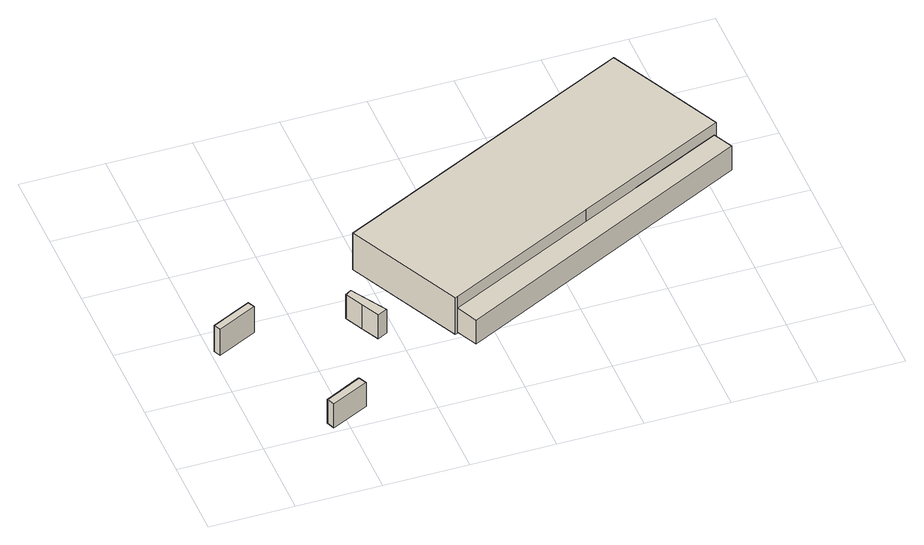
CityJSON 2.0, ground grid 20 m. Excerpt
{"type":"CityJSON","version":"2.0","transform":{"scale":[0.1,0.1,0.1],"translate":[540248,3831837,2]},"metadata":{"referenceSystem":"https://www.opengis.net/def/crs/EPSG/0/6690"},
"CityObjects":{
"building1":{"type":"Building","attributes":{"計測周辺長":24.83,"1/2500図郭":84,"区名":"住之江区","町丁目名称":"南港東５丁目","街区番号":5,"class":"3003","usage":"431","measuredHeight":7.4,"storeysAboveGround":2,"BuildingDetailAttribute.buildingRoofEdgeArea":20,"BuildingDetailAttribute.buildingStructureType":"603","BuildingDetailAttribute.buildingStructureOrgType":"3","BuildingDetailAttribute.detailedUsage":"1720","BuildingDetailAttribute.specifiedBuildingCoverageRate":0.6,"BuildingDetailAttribute.surveyYear":2017,"BuildingTsunamiRiskAttribute.description":"1","BuildingTsunamiRiskAttribute.rank":"2","BuildingTsunamiRiskAttribute.depth":1.29,"BuildingHighTideRiskAttribute.description":"1","BuildingHighTideRiskAttribute.rank":"3","BuildingHighTideRiskAttribute.depth":3.54,"BuildingIDAttribute.prefecture":"27","BuildingIDAttribute.city":"27125"},"geometry":[{"type":"Solid","lod":"1","boundaries":[[[[0,1,2,3]],[[2,4,5,3]],[[1,6,4,2]],[[0,7,6,1]],[[3,5,7,0]],[[4,6,7,5]]]]}]},
"building2":{"type":"Building","attributes":{"計測周辺長":208.55,"1/2500図郭":84,"区名":"住之江区","町丁目名称":"南港東５丁目","街区番号":5,"class":"3003","usage":"431","measuredHeight":6.8,"storeysAboveGround":3,"BuildingDetailAttribute.buildingRoofEdgeArea":2327.72,"BuildingDetailAttribute.buildingStructureType":"603","BuildingDetailAttribute.buildingStructureOrgType":"3","BuildingDetailAttribute.detailedUsage":"1720","BuildingDetailAttribute.specifiedBuildingCoverageRate":0.6,"BuildingDetailAttribute.surveyYear":2017,"BuildingTsunamiRiskAttribute.description":"1","BuildingTsunamiRiskAttribute.rank":"2","BuildingTsunamiRiskAttribute.depth":0.66,"BuildingHighTideRiskAttribute.description":"1","BuildingHighTideRiskAttribute.rank":"2","BuildingHighTideRiskAttribute.depth":2.84,"BuildingIDAttribute.prefecture":"27","BuildingIDAttribute.city":"27125"},"geometry":[{"type":"Solid","lod":"1","boundaries":[[[[8,9,10,11]],[[10,12,13,11]],[[9,14,12,10]],[[8,15,14,9]],[[11,13,15,8]],[[12,14,15,13]]]]}]},
"building3":{"type":"Building","attributes":{"計測周辺長":23.83,"1/2500図郭":84,"区名":"住之江区","町丁目名称":"南港東５丁目","街区番号":5,"class":"3003","usage":"431","measuredHeight":6.8,"storeysAboveGround":2,"BuildingDetailAttribute.buildingRoofEdgeArea":20.33,"BuildingDetailAttribute.buildingStructureType":"603","BuildingDetailAttribute.buildingStructureOrgType":"3","BuildingDetailAttribute.detailedUsage":"1720","BuildingDetailAttribute.specifiedBuildingCoverageRate":0.6,"BuildingDetailAttribute.surveyYear":2017,"BuildingTsunamiRiskAttribute.description":"1","BuildingTsunamiRiskAttribute.rank":"2","BuildingTsunamiRiskAttribute.depth":0.66,"BuildingHighTideRiskAttribute.description":"1","BuildingHighTideRiskAttribute.rank":"2","BuildingHighTideRiskAttribute.depth":2.84,"BuildingIDAttribute.prefecture":"27","BuildingIDAttribute.city":"27125"},"geometry":[{"type":"Solid","lod":"1","boundaries":[[[[10,16,17,11]],[[17,18,13,11]],[[16,19,18,17]],[[10,12,19,16]],[[11,13,12,10]],[[18,19,12,13]]]]}]},
"building4":{"type":"Building","attributes":{"計測周辺長":23.91,"1/2500図郭":84,"区名":"住之江区","町丁目名称":"南港東５丁目","街区番号":5,"class":"3003","usage":"431","measuredHeight":6.8,"storeysAboveGround":2,"BuildingDetailAttribute.buildingRoofEdgeArea":21.22,"BuildingDetailAttribute.buildingStructureType":"603","BuildingDetailAttribute.buildingStructureOrgType":"3","BuildingDetailAttribute.detailedUsage":"1720","BuildingDetailAttribute.specifiedBuildingCoverageRate":0.6,"BuildingDetailAttribute.surveyYear":2017,"BuildingTsunamiRiskAttribute.description":"1","BuildingTsunamiRiskAttribute.rank":"2","BuildingTsunamiRiskAttribute.depth":1,"BuildingHighTideRiskAttribute.description":"1","BuildingHighTideRiskAttribute.rank":"3","BuildingHighTideRiskAttribute.depth":3.15,"BuildingIDAttribute.prefecture":"27","BuildingIDAttribute.city":"27125"},"geometry":[{"type":"Solid","lod":"1","boundaries":[[[[20,21,22,23,24]],[[23,25,26,24]],[[22,27,25,23]],[[21,28,27,22]],[[20,29,28,21]],[[24,26,29,20]],[[25,27,28,29,26]]]]}]},
"building5":{"type":"Building","attributes":{"計測周辺長":222.99,"1/2500図郭":84,"区名":"住之江区","町丁目名称":"南港東５丁目","街区番号":5,"class":"3001","usage":"431","measuredHeight":10.4,"storeysAboveGround":3,"BuildingDetailAttribute.buildingRoofEdgeArea":2482.88,"BuildingDetailAttribute.buildingStructureType":"603","BuildingDetailAttribute.buildingStructureOrgType":"3","BuildingDetailAttribute.detailedUsage":"1720","BuildingDetailAttribute.specifiedBuildingCoverageRate":0.6,"BuildingDetailAttribute.surveyYear":2017,"BuildingTsunamiRiskAttribute.description":"1","BuildingTsunamiRiskAttribute.rank":"2","BuildingTsunamiRiskAttribute.depth":1.41,"BuildingHighTideRiskAttribute.description":"1","BuildingHighTideRiskAttribute.rank":"3","BuildingHighTideRiskAttribute.depth":3.74,"BuildingIDAttribute.prefecture":"27","BuildingIDAttribute.city":"27125"},"geometry":[{"type":"Solid","lod":"1","boundaries":[[[[30,31,32,33,34,35,36,37]],[[36,38,39,37]],[[35,40,38,36]],[[34,41,40,35]],[[33,42,41,34]],[[32,43,42,33]],[[31,44,43,32]],[[30,45,44,31]],[[37,39,45,30]],[[38,40,41,42,43,44,45,39]]]]}]},
"building6":{"type":"Building","attributes":{"計測周辺長":170.3,"1/2500図郭":84,"区名":"住之江区","町丁目名称":"南港東５丁目","街区番号":5,"class":"3003","usage":"431","measuredHeight":6.8,"storeysAboveGround":2,"BuildingDetailAttribute.buildingRoofEdgeArea":440.47,"BuildingDetailAttribute.buildingStructureType":"603","BuildingDetailAttribute.buildingStructureOrgType":"3","BuildingDetailAttribute.detailedUsage":"1720","BuildingDetailAttribute.specifiedBuildingCoverageRate":0.6,"BuildingDetailAttribute.surveyYear":2017,"BuildingTsunamiRiskAttribute.description":"1","BuildingTsunamiRiskAttribute.rank":"2","BuildingTsunamiRiskAttribute.depth":1.41,"BuildingHighTideRiskAttribute.description":"1","BuildingHighTideRiskAttribute.rank":"3","BuildingHighTideRiskAttribute.depth":3.49,"BuildingIDAttribute.prefecture":"27","BuildingIDAttribute.city":"27125"},"geometry":[{"type":"Solid","lod":"1","boundaries":[[[[46,47,48,49,50]],[[49,51,52,50]],[[48,53,51,49]],[[47,54,53,48]],[[46,55,54,47]],[[50,52,55,46]],[[51,53,54,55,52]]]]}]},
"building7":{"type":"Building","attributes":{"計測周辺長":55.61,"1/2500図郭":84,"区名":"住之江区","町丁目名称":"南港東５丁目","街区番号":5,"class":"3003","usage":"431","storeysAboveGround":2,"BuildingDetailAttribute.buildingRoofEdgeArea":98.03,"BuildingDetailAttribute.buildingStructureType":"603","BuildingDetailAttribute.buildingStructureOrgType":"3","BuildingDetailAttribute.detailedUsage":"1720","BuildingDetailAttribute.specifiedBuildingCoverageRate":0.6,"BuildingDetailAttribute.surveyYear":2017,"BuildingTsunamiRiskAttribute.description":"1","BuildingTsunamiRiskAttribute.rank":"2","BuildingTsunamiRiskAttribute.depth":1.25,"BuildingHighTideRiskAttribute.description":"1","BuildingHighTideRiskAttribute.rank":"3","BuildingHighTideRiskAttribute.depth":3.33,"BuildingIDAttribute.prefecture":"27","BuildingIDAttribute.city":"27125"},"geometry":[{"type":"Solid","lod":"1","boundaries":[[[[56,57,58,59,60,61,62,63,64,65]],[[64,66,67,65]],[[63,68,66,64]],[[62,69,68,63]],[[61,70,69,62]],[[60,71,70,61]],[[59,72,71,60]],[[58,73,72,59]],[[57,74,73,58]],[[56,75,74,57]],[[65,67,75,56]],[[66,68,69,70,71,72,73,74,75,67]]]]}]}
},
"vertices":[
[8,336,7],[103,382,7],[111,365,7],[16,319,7],[111,365,81],[16,319,81],[103,382,81],[8,336,81],
[156,28,10],[243,71,10],[244,70,10],[157,27,10],[244,70,78],[157,27,78],[243,71,78],[156,28,78],
[254,51,10],[164,8,10],[164,8,78],[254,51,78],
[311,337,11],[326,347,11],[377,262,11],[354,250,11],[332,293,11],[354,250,79],[332,293,79],[377,262,79],[326,347,79],[311,337,79],
[1238,576,5],[1243,566,5],[880,390,5],[522,216,5],[517,214,5],[382,490,5],[1108,842,5],[1162,733,5],[1108,842,109],[1162,733,109],[382,490,109],[517,214,109],[522,216,109],[880,390,109],[1243,566,109],[1238,576,109],
[880,390,9],[1238,563,9],[1261,516,9],[547,164,9],[522,216,9],[547,164,77],[522,216,77],[1261,516,77],[1238,563,77],[880,390,77],
[1155,865,7],[1208,756,7],[1196,750,7],[1222,696,7],[1215,628,7],[1238,631,7],[1261,589,7],[1238,576,7],[1162,733,7],[1108,842,7],[1162,733,37],[1108,842,37],[1238,576,37],[1261,589,37],[1238,631,37],[1215,628,37],[1222,696,37],[1196,750,37],[1208,756,37],[1155,865,37]
]}
